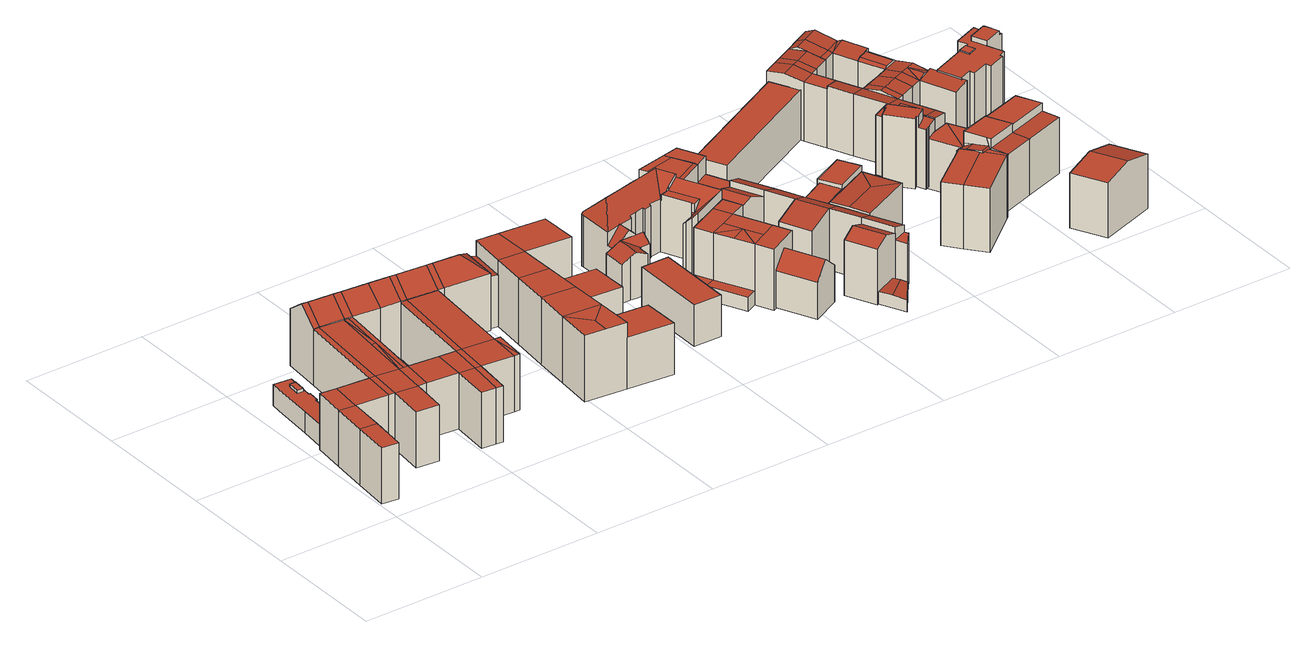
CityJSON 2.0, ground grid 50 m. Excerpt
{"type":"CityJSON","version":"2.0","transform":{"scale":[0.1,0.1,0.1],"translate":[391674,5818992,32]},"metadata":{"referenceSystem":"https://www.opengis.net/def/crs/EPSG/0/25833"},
"CityObjects":{
"building1":{"type":"Building","attributes":{"roofType":"1000","measuredHeight":9.81},"address":[{"country":"Germany","locality":"Berlin"}],"geometry":[{"type":"Solid","lod":"2","boundaries":[[[[0,1,2,3]],[[4,5,6,7]],[[8,9,10,11]],[[12,13,14,15,2,1]],[[16,17,18,19]],[[20,21,22,23]],[[5,24,25,6]],[[9,26,27,10]],[[24,28,29,25]],[[28,4,7,29]],[[21,8,11,22]],[[26,16,19,27]],[[17,16,26,9,8,21,20,13,12,1,0,30],[7,6,25,29]],[[11,10,27,19,18,31,3,2,15,14,23,22]],[[18,17,30,0,3,31]],[[4,28,24,5]],[[13,20,23,14]]]],"semantics":{"surfaces":[{"type":"WallSurface"},{"type":"RoofSurface"},{"type":"GroundSurface"}],"values":[[0,0,0,0,0,0,0,0,0,0,0,0,1,2,0,1,0]]}}]},
"building2":{"type":"Building","attributes":{"function":"2151","roofType":"1130","measuredHeight":29.68},"address":[{"locality":"Berlin","thoroughfareNumber":"13","thoroughfareName":"Wallstr."},{"locality":"Berlin","thoroughfareNumber":"12","thoroughfareName":"Wallstr."},{"locality":"Berlin","thoroughfareNumber":"11","thoroughfareName":"Wallstr."},{"locality":"Berlin","thoroughfareNumber":"10","thoroughfareName":"Wallstr."},{"locality":"Berlin","thoroughfareNumber":"9","thoroughfareName":"Wallstr."}],"geometry":[{"type":"MultiSurface","lod":"2","boundaries":[[[32,33,34,35]],[[36,37,33,32]],[[38,39,40]],[[38,40,41]],[[38,41,42]],[[43,44,41,39]],[[42,45,46,47,38]],[[47,39,38]],[[44,43,48,49]],[[50,51,52,53]],[[52,51,54]],[[55,50,53,56]],[[53,52,54,57]],[[41,58,59,45]],[[60,61,62,49]],[[49,62,63,44]],[[44,63,58,41]],[[45,59,64,65]],[[66,67,61,60]],[[68,55,56,69]],[[70,69,71,72]],[[73,74,75,76]],[[74,70,72,75]],[[77,78,79,80]],[[81,34,82]],[[65,64,83,37]],[[69,56,84,71]],[[85,86,78,77]],[[87,88,70,74]],[[67,89,90,61]],[[63,91,92,58]],[[33,93,94,34]],[[56,53,57,84]],[[89,95,96,90]],[[82,34,94]],[[37,83,93,33]],[[88,68,69,70]],[[97,87,74,73]],[[78,98,99,79]],[[86,100,98,78]],[[98,73,76,99]],[[100,97,73,98]],[[64,101,102,83]],[[83,102,103,93]],[[94,93,104,105]],[[90,96,106,107]],[[64,59,108,109]],[[65,37,110,111]],[[60,49,112,113]],[[100,86,43,39]],[[54,51,114,115]],[[84,57,116,117]],[[57,54,115,116]],[[79,99,118,119]],[[81,82,120,121]],[[34,81,121,122]],[[50,55,123,124]],[[51,50,124,114]],[[82,94,105,120]],[[42,41,45]],[[76,75,125,126]],[[55,68,32,35]],[[49,48,127,112]],[[72,71,128,129]],[[88,87,130,131]],[[68,88,36,32]],[[63,62,132,133]],[[71,84,117,128]],[[134,39,47]],[[87,97,135,130]],[[45,65,111,136]],[[86,85,48,43]],[[62,61,137,132]],[[75,72,129,125]],[[99,76,126,118]],[[97,100,134,46]],[[85,77,80,138,127]],[[80,79,119,138]],[[59,58,139,108]],[[89,67,140,141]],[[61,90,107,137]],[[95,89,141,142]],[[35,34,122,123]],[[96,95,142,106]],[[103,102,143,144]],[[46,45,136,135]],[[101,64,109,145]],[[93,103,144,104]],[[37,36,131,110]],[[91,63,133,146]],[[66,60,113,147]],[[58,92,148,139]],[[102,101,145,143]],[[40,39,41]],[[92,91,146,148]],[[67,66,147,140]],[[135,126,125,130]],[[130,125,129,131]],[[149,128,117,123]],[[149,123,122,150]],[[151,119,118,152]],[[131,129,128,149]],[[136,153,152,135]],[[151,152,153,154]],[[127,138,119,151]],[[152,118,126,135]],[[154,112,127,151]],[[154,153,139,133]],[[120,105,122,121]],[[140,137,107,141]],[[153,136,108,139]],[[124,116,115,114]],[[123,117,116,124]],[[141,107,106,142]],[[131,149,150,110]],[[155,104,144,143]],[[109,155,143,145]],[[136,111,109,108]],[[147,113,137,140]],[[133,139,148,146]],[[150,122,105,104]],[[113,112,132,137]],[[110,150,104,155]],[[112,154,133,132]],[[111,110,155,109]]],"semantics":{"surfaces":[{"type":"RoofSurface"},{"type":"WallSurface"},{"type":"GroundSurface"}],"values":[0,0,0,0,0,0,0,0,0,0,0,0,0,0,0,0,0,0,0,0,0,0,0,0,0,0,0,0,0,0,0,0,0,0,0,0,0,0,0,0,0,0,0,0,1,1,1,1,1,1,1,1,1,1,1,1,1,1,1,1,1,1,1,1,1,1,1,1,1,1,1,1,1,1,1,1,1,1,1,1,1,1,1,1,1,1,1,1,1,1,1,1,1,1,1,1,2,2,2,2,2,2,2,2,2,2,2,2,2,2,2,2,2,2,2,2,2,2,2,2,2,2,2,2,2]}}]},
"building3":{"type":"Building","attributes":{"function":"1411","roofType":"1130","measuredHeight":27.09},"address":[{"locality":"Berlin","thoroughfareNumber":"14","thoroughfareName":"Wallstr."},{"locality":"Berlin","thoroughfareNumber":"14A","thoroughfareName":"Wallstr."},{"locality":"Berlin","thoroughfareNumber":"14B","thoroughfareName":"Wallstr."},{"locality":"Berlin","thoroughfareNumber":"26","thoroughfareName":"Neue Grünstr."},{"locality":"Berlin","thoroughfareNumber":"25","thoroughfareName":"Neue Grünstr."}],"geometry":[{"type":"MultiSurface","lod":"2","boundaries":[[[156,157,158,159]],[[160,161,162,163]],[[164,165,156,166]],[[159,167,166,156]],[[168,160,163,169]],[[170,171,165,164]],[[169,163,171,170]],[[168,169,172,173]],[[171,174,175,165]],[[176,177,178]],[[179,180,181,182]],[[183,178,177,184]],[[180,185,186,181]],[[187,188,189,190]],[[191,177,176,192]],[[192,176,178,193]],[[185,183,184,186]],[[194,195,196,197]],[[182,181,198,199]],[[200,201,202,203]],[[189,188,173,172]],[[183,185,170,164]],[[203,202,175,174]],[[186,184,201,200]],[[179,182,160,168]],[[193,178,166,167]],[[181,186,171,163]],[[196,195,159,158]],[[194,197,157,156]],[[185,180,169,170]],[[190,189,172,169]],[[180,179,187,190]],[[200,203,174,171]],[[188,187,168,173]],[[198,181,163,162]],[[202,201,165,175]],[[199,198,162,161]],[[182,199,161,160]],[[178,183,164,166]],[[184,177,156,165]],[[197,196,158,157]],[[177,191,195,194]],[[191,192,193,167,159]]],"semantics":{"surfaces":[{"type":"GroundSurface"},{"type":"RoofSurface"},{"type":"WallSurface"}],"values":[0,0,0,0,0,0,0,0,0,1,1,1,1,1,1,1,1,1,1,1,2,2,2,2,2,2,2,2,2,2,2,2,2,2,2,2,2,2,2,2,2,2,2]}}]},
"building4":{"type":"Building","attributes":{"function":"1149","roofType":"1000","measuredHeight":16.94},"address":[{"locality":"Berlin","thoroughfareNumber":"20","thoroughfareName":"Neue Grünstr."}],"geometry":[{"type":"MultiSurface","lod":"2","boundaries":[[[204,205,206,207]],[[208,209,206,205]],[[210,211,204,207]],[[209,210,207,206]],[[211,208,205,204]],[[211,210,209,208]]],"semantics":{"surfaces":[{"type":"GroundSurface"},{"type":"WallSurface"},{"type":"RoofSurface"}],"values":[0,1,1,1,1,2]}}]},
"building5":{"type":"Building","attributes":{"roofType":"3100","measuredHeight":18.88},"address":[{"country":"Germany","locality":"Berlin"}],"geometry":[{"type":"Solid","lod":"2","boundaries":[[[[212,213,214,215,216,217,218,219]],[[218,217,216,220,221,222,223,224]],[[225,226,227,228]],[[223,222,221,229,230,231,232,233]],[[227,226,215,214]],[[231,230,234,235,236,232]],[[213,212,219,237,238,239,236,235,234,240,241,242,243,228,227,214]],[[215,226,225,244,220,216]],[[218,224,237,219]],[[237,224,223,233,239,238]],[[221,220,244,225,228,243,242,241,240,234,230,229]],[[233,232,236,239]]]],"semantics":{"surfaces":[{"type":"WallSurface"},{"type":"RoofSurface"},{"type":"GroundSurface"}],"values":[[0,1,0,1,0,0,2,1,0,0,0,0]]}}]},
"building6":{"type":"Building","attributes":{"roofType":"3100","measuredHeight":28.47},"address":[{"country":"Germany","locality":"Berlin"}],"geometry":[{"type":"Solid","lod":"2","boundaries":[[[[245,246,247,248,249,250]],[[251,252,253,254,255,256,257,258]],[[259,260,261,262]],[[263,264,265,266,267,268]],[[269,245,250]],[[247,256,255,254,253,252,270,271,272,273,274,275,276,277,278,248]],[[267,279,280,268]],[[281,261,260,282,283,284]],[[285,286,287,288]],[[289,290,291,252,251,292,293,294,295]],[[296,270,252,291,290,297]],[[298,284,283,299,300,301]],[[302,288,287,303,304]],[[305,306,307,308]],[[246,245,257]],[[247,246,257,256]],[[309,310,311,278,277,312,313,314,315,316,317,318]],[[307,306,302,304,319,320]],[[306,305,321,285,288,302]],[[292,322,323,324,325,326,327,328,293]],[[329,330,318,317,331,332]],[[333,285,321]],[[289,295,334,335]],[[336,251,258]],[[337,338,319,304,303,339,330,329,332,340,341]],[[321,305,308,342,301,300,333]],[[339,303,287]],[[295,294,343,334]],[[336,323,322,251]],[[322,292,251]],[[294,293,328,343]],[[287,286,285,333,300,299,283,282,260,259,344,279,267,266,265,249,248,278,311,310,309,318,330,339]],[[317,316,315,314,313,312,277,276,345,346,347,348,349,350,351,331]],[[323,336,258,257,245,269,324]],[[332,331,351,340]],[[290,289,335,297]],[[352,280,279,344,259,262]],[[353,325,324,269,250,249,265,264,354]],[[297,335,334,343,328,327,326,325,353,354,264,263,268,280,352,262,261,281,284,298,301,342,308,307,320,319,338,337,341,340,351,350,349,348,347,346,345,276,275,274,273,272,271,270,296]]]],"semantics":{"surfaces":[{"type":"RoofSurface"},{"type":"WallSurface"},{"type":"GroundSurface"}],"values":[[0,0,1,1,1,1,1,1,1,0,1,1,0,1,1,1,0,1,0,1,0,1,1,1,1,1,1,1,1,0,1,0,1,0,1,1,1,1,2]]}}]},
"building7":{"type":"Building","attributes":{"function":"2101","roofType":"1130","measuredHeight":24.9},"address":[{"locality":"Berlin","thoroughfareNumber":"22","thoroughfareName":"Neue Grünstr."}],"geometry":[{"type":"MultiSurface","lod":"2","boundaries":[[[355,356,357,358]],[[359,357,356,360]],[[361,355,358,362]],[[363,364,356,355]],[[365,366,367,360]],[[368,369,364,363]],[[365,360,356,364]],[[370,371,368,363]],[[371,372,369,368]],[[372,373,364,369]],[[374,375,362,358]],[[376,377,359,360]],[[378,379,380,381]],[[382,383,367,366]],[[379,370,363,355]],[[373,384,365,364]],[[385,386,378,381,376]],[[384,382,366,365]],[[377,387,357,359]],[[387,374,358,357]],[[383,385,360,367]],[[375,388,361,362]],[[388,380,355,361]],[[389,378,390]],[[374,387,380]],[[377,376,381,387]],[[390,386,385]],[[391,384,373,389,390]],[[390,378,386]],[[390,385,391]],[[371,370,373,372]],[[370,379,378,373]],[[388,375,374,380]],[[380,387,381]],[[384,385,383,382]]],"semantics":{"surfaces":[{"type":"GroundSurface"},{"type":"WallSurface"},{"type":"RoofSurface"}],"values":[0,0,0,0,0,0,0,1,1,1,1,1,1,1,1,1,1,1,1,1,1,1,1,2,2,2,2,2,2,2,2,2,2,2,2]}}]},
"building8":{"type":"Building","attributes":{"function":"1149","measuredHeight":21.01},"address":[{"locality":"Berlin","thoroughfareNumber":"19","thoroughfareName":"Neue Grünstr."}],"geometry":[{"type":"MultiSurface","lod":"2","boundaries":[[[392,393,394,395]],[[396,397,393,392]],[[398,399,400,401]],[[395,394,400,399]],[[394,393,397,401,400]],[[397,396,398,401]],[[396,392,395,399,398]]],"semantics":{"surfaces":[{"type":"RoofSurface"},{"type":"GroundSurface"},{"type":"WallSurface"}],"values":[0,0,1,2,2,2,2]}}]},
"building9":{"type":"Building","attributes":{"function":"1231","roofType":"1130","measuredHeight":28.22},"address":[{"locality":"Berlin","thoroughfareNumber":"16","thoroughfareName":"Wallstr."}],"geometry":[{"type":"MultiSurface","lod":"2","boundaries":[[[402,403,404,405,406]],[[404,407,408,405]],[[409,410,411,412]],[[413,414,415,416]],[[410,417,418,411]],[[419,420,413,416,421]],[[422,409,412,423]],[[414,424,425,426,415]],[[427,428,406,429]],[[430,431,432,433]],[[434,435,430,436]],[[431,437,438,439,440,432]],[[439,436,441,440]],[[442,443,425,419]],[[444,445,446,447]],[[448,449,450,451]],[[452,453,454,402]],[[449,427,429,450]],[[455,430,456,457]],[[434,458,430]],[[459,452,428,448]],[[436,460,461,441]],[[460,455,462,461]],[[445,459,451,446]],[[463,444,447,464]],[[453,422,423,465]],[[443,466,467,468]],[[468,456,433,426]],[[457,467,469,462]],[[466,470,471,469]],[[417,442,421,418]],[[470,463,464,471]],[[407,472,454,465,408]],[[435,437,431,430]],[[460,436,430,455]],[[457,456,468,467]],[[424,420,419,425]],[[436,439,438,458]],[[466,443,442,470]],[[449,448,428,427]],[[470,442,417,463]],[[445,453,452,459]],[[458,438,437,435]],[[444,422,453,445]],[[463,417,422,444]],[[472,403,402,454]],[[414,413,420,424]],[[409,422,417,410]],[[407,404,403,472]],[[412,411,418,423]],[[408,465,406,405]],[[461,462,433,441]],[[441,433,432,440]],[[446,451,406,465]],[[415,426,421,416]],[[450,429,406,451]],[[464,447,423,418]],[[447,446,465,423]],[[471,464,418,421]],[[469,471,421,426]],[[462,469,426,433]]],"semantics":{"surfaces":[{"type":"WallSurface"},{"type":"RoofSurface"},{"type":"GroundSurface"}],"values":[0,0,0,0,0,0,0,0,0,0,0,0,0,0,0,0,0,0,0,0,0,0,0,0,0,0,0,0,0,0,0,0,0,1,1,1,1,1,1,1,1,1,1,1,1,1,1,1,1,2,2,2,2,2,2,2,2,2,2,2,2]}}]},
"building10":{"type":"Building","attributes":{"function":"1004","measuredHeight":5.27},"address":[{"locality":"Berlin","thoroughfareNumber":"16","thoroughfareName":"Wallstr."}],"geometry":[{"type":"MultiSurface","lod":"2","boundaries":[[[473,474,475,476]],[[476,475,477,478]],[[479,480,481,482]],[[473,476,478,480,479]],[[478,477,481,480]],[[474,473,479,482]],[[477,475,474,482,481]]],"semantics":{"surfaces":[{"type":"RoofSurface"},{"type":"GroundSurface"},{"type":"WallSurface"}],"values":[0,0,1,2,2,2,2]}}]},
"building11":{"type":"Building","attributes":{"function":"1411","measuredHeight":23.9},"address":[{"locality":"Berlin","thoroughfareNumber":"16","thoroughfareName":"Wallstr."}],"geometry":[{"type":"MultiSurface","lod":"2","boundaries":[[[446,483,484,485]],[[486,487,446,485]],[[488,486,485,484]],[[487,489,490,483,446]],[[490,488,484,483]],[[487,486,491,489]],[[489,491,488,490]],[[491,486,488]]],"semantics":{"surfaces":[{"type":"GroundSurface"},{"type":"WallSurface"},{"type":"RoofSurface"}],"values":[0,1,1,1,1,2,2,2]}}]},
"building12":{"type":"Building","attributes":{"function":"2365","roofType":"1000","measuredHeight":2.88},"address":[{"locality":"Berlin","thoroughfareNumber":"18","thoroughfareName":"Wallstr."}],"geometry":[{"type":"MultiSurface","lod":"2","boundaries":[[[492,493,494,495]],[[496,497,498,499]],[[496,493,492,497]],[[497,492,495,498]],[[498,495,494,499]],[[499,494,493,496]]],"semantics":{"surfaces":[{"type":"GroundSurface"},{"type":"RoofSurface"},{"type":"WallSurface"}],"values":[0,1,2,2,2,2]}}]},
"building13":{"type":"Building","attributes":{"function":"1004","roofType":"1000","measuredHeight":20.26},"address":[{"locality":"Berlin","thoroughfareNumber":"18","thoroughfareName":"Wallstr."}],"geometry":[{"type":"MultiSurface","lod":"2","boundaries":[[[500,501,502,503]],[[504,500,503,505]],[[506,504,505,507]],[[501,506,507,502]],[[506,501,500,504]],[[507,505,503,502]]],"semantics":{"surfaces":[{"type":"WallSurface"},{"type":"RoofSurface"},{"type":"GroundSurface"}],"values":[0,0,0,0,1,2]}}]},
"building14":{"type":"Building","attributes":{"function":"2365","measuredHeight":4.44},"address":[{"locality":"Berlin","thoroughfareNumber":"18","thoroughfareName":"Wallstr."}],"geometry":[{"type":"MultiSurface","lod":"2","boundaries":[[[508,509,510,511]],[[512,513,514,515]],[[513,508,511,514]],[[509,512,515,510]],[[509,508,513,512]],[[510,515,514,511]]],"semantics":{"surfaces":[{"type":"WallSurface"},{"type":"RoofSurface"},{"type":"GroundSurface"}],"values":[0,0,0,0,1,2]}}]},
"building15":{"type":"Building","attributes":{"function":"1231","roofType":"1130","measuredHeight":23.77},"address":[{"locality":"Berlin","thoroughfareNumber":"78A","thoroughfareName":"Alte Jakobstr."}],"geometry":[{"type":"MultiSurface","lod":"2","boundaries":[[[516,517,518,519]],[[517,520,521,518]],[[522,523,524,525]],[[523,526,527,524]],[[520,522,525,521]],[[528,516,519,529]],[[526,530,531,527]],[[530,528,529,531]],[[526,520,517,516]],[[523,522,520,526]],[[516,528,530,526]],[[527,519,518,521]],[[519,527,531,529]],[[524,527,521,525]]],"semantics":{"surfaces":[{"type":"WallSurface"},{"type":"RoofSurface"},{"type":"GroundSurface"}],"values":[0,0,0,0,0,0,0,0,1,1,1,2,2,2]}}]},
"building16":{"type":"Building","attributes":{"roofType":"1000","measuredHeight":28.6},"address":[{"country":"Germany","locality":"Berlin"}],"geometry":[{"type":"Solid","lod":"2","boundaries":[[[[532,533,534,535,536,537,538]],[[534,539,540,535]],[[541,542,543,544,545,546,547,548,549,550,551,552]],[[553,554,555,556,557,539,534,533,558,559]],[[559,558,560,561]],[[562,563,564,565]],[[566,567,568,569]],[[568,567,570,554,553,571,572]],[[562,573,574,563]],[[575,569,568,572,571,561,560,532,538,537,550,549,548,547,546,545,576]],[[536,551,550,537]],[[544,577,576,545]],[[540,578,579,565,564,580,570,567,566,581,577,544,543,542,541,552,551,536,535]],[[577,581,575,576]],[[574,573,579,578]],[[555,554,570,580]],[[573,562,565,579]],[[553,559,561,571]],[[556,555,580,564,563,574,578,540,539,557]],[[581,566,569,575]],[[558,533,532,560]]]],"semantics":{"surfaces":[{"type":"WallSurface"},{"type":"RoofSurface"},{"type":"GroundSurface"}],"values":[[0,0,0,1,0,0,0,0,1,2,0,0,1,0,0,0,0,0,0,0,0]]}}]},
"building17":{"type":"Building","attributes":{"function":"2101","roofType":"1130","measuredHeight":25.9},"address":[{"locality":"Berlin","thoroughfareNumber":"23","thoroughfareName":"Wallstr."},{"locality":"Berlin","thoroughfareNumber":"24","thoroughfareName":"Wallstr."}],"geometry":[{"type":"MultiSurface","lod":"2","boundaries":[[[582,583,584,585]],[[586,587,588,589]],[[590,591,592,593]],[[592,591,594,595]],[[591,596,597,594]],[[598,588,587,599]],[[600,601,602,603]],[[604,585,605,606]],[[607,582,585,604]],[[584,608,609,610]],[[611,593,592,608]],[[585,584,610,605]],[[608,592,595,609]],[[612,603,602,613]],[[601,600,582,607]],[[600,614,583,582]],[[615,616,586,589]],[[615,603,612,616]],[[593,611,617,618]],[[589,588,618,617]],[[619,620,621]],[[619,622,620]],[[623,624,625,626]],[[627,628,629,622]],[[630,631,632,633]],[[634,622,619]],[[635,636,637,638]],[[635,639,640,641]],[[642,643,644,645]],[[633,638,646,647]],[[647,646,643,642]],[[645,648,631,630]],[[649,650,639,634,619]],[[619,621,649]],[[651,652,644,643]],[[641,640,653,654]],[[655,646,638]],[[637,655,638]],[[631,656,657,632]],[[648,658,656,631]],[[659,660,625]],[[661,662,663,664]],[[665,666,667,668]],[[659,625,669]],[[666,670,662,661]],[[671,672,659]],[[673,674,675,676]],[[668,667,661,677]],[[656,678,679,657]],[[658,680,678,656]],[[669,624,681,671,659]],[[654,653,650,682]],[[683,684,670,666]],[[657,679,685,683]],[[659,672,660]],[[639,686,687,634]],[[664,663,688,689]],[[668,687,686,665]],[[655,651,643,646]],[[634,687,690,622]],[[677,690,687,668]],[[684,683,685]],[[629,628,599,587]],[[665,686,617,611]],[[644,652,613,602]],[[622,690,618,588]],[[641,691,635]],[[653,640,639,650]],[[677,661,675,674]],[[626,625,583,614]],[[636,692,682]],[[667,666,661]],[[686,639,589,617]],[[662,670,609,595]],[[629,621,693]],[[630,694,695]],[[679,678,680,606,605]],[[635,638,603,615]],[[637,636,616,612]],[[692,691,654]],[[652,651,655,637,612,613]],[[658,648,607,604]],[[683,666,608,584]],[[682,650,586,616]],[[666,665,611,608]],[[689,688,597,596]],[[690,677,593,618]],[[648,645,601,607]],[[647,694,633]],[[664,689,596,591]],[[688,663,594,597]],[[663,662,595,594]],[[661,664,676,675]],[[627,622,588,598]],[[642,645,695]],[[673,676,591,590]],[[620,622,693]],[[645,644,602,601]],[[680,658,604,606]],[[628,627,598,599]],[[639,635,615,589]],[[632,657,681,624]],[[625,660,672,584,583]],[[674,673,590,593]],[[669,625,624]],[[670,684,610,609]],[[650,649,621,587,586]],[[657,683,696,681]],[[696,672,671]],[[633,632,624,623]],[[685,679,605,610]],[[638,633,600,603]],[[623,626,614,600]]],"semantics":{"surfaces":[{"type":"GroundSurface"},{"type":"RoofSurface"},{"type":"WallSurface"}],"values":[0,0,0,0,0,0,0,0,0,0,0,0,0,0,0,0,0,0,0,0,1,1,1,1,1,1,1,1,1,1,1,1,1,1,1,1,1,1,1,1,1,1,1,1,1,1,1,1,1,1,1,1,1,1,1,1,1,1,1,1,1,2,2,2,2,2,2,2,2,2,2,2,2,2,2,2,2,2,2,2,2,2,2,2,2,2,2,2,2,2,2,2,2,2,2,2,2,2,2,2,2,2,2,2,2,2,2,2,2,2,2,2,2]}}]},
"building18":{"type":"Building","attributes":{"function":"1231","roofType":"1130","measuredHeight":27.43},"address":[{"locality":"Berlin","thoroughfareNumber":"77D","thoroughfareName":"Alte Jakobstr."},{"locality":"Berlin","thoroughfareNumber":"77B","thoroughfareName":"Alte Jakobstr."},{"locality":"Berlin","thoroughfareNumber":"77C","thoroughfareName":"Alte Jakobstr."}],"geometry":[{"type":"MultiSurface","lod":"2","boundaries":[[[697,698,699,700]],[[701,702,703,704]],[[705,706,707,708]],[[709,710,711,712]],[[713,714,708,715]],[[702,716,717,718]],[[718,697,700,703]],[[719,714,720]],[[706,721,722,707]],[[723,701,704,724]],[[725,726,712,727]],[[721,728,724,722]],[[710,729,730,713,715,711]],[[731,732,719,733]],[[698,725,727,699]],[[734,731,709]],[[735,734,726,717]],[[736,735,716,723]],[[732,736,728,705]],[[708,707,722,724]],[[708,712,711,715]],[[699,727,712,737]],[[700,699,737,703]],[[724,737,712,708]],[[704,703,737,724]],[[736,732,734,735]],[[697,718,717,698]],[[714,713,730,720]],[[705,721,706]],[[701,723,716,702]],[[728,721,705]],[[698,717,726,725]],[[720,730,729,733]],[[733,729,710,709]]],"semantics":{"surfaces":[{"type":"WallSurface"},{"type":"GroundSurface"},{"type":"RoofSurface"}],"values":[0,0,0,0,0,0,0,0,0,0,0,0,0,0,0,0,0,0,0,1,1,1,1,1,1,2,2,2,2,2,2,2,2,2]}}]},
"building19":{"type":"Building","attributes":{"function":"1499","measuredHeight":25.48},"address":[{"locality":"Berlin","thoroughfareNumber":"77","thoroughfareName":"Alte Jakobstr."}],"geometry":[{"type":"MultiSurface","lod":"2","boundaries":[[[738,739,740,741,742]],[[743,744,745,746,747]],[[745,738,742,746]],[[740,743,747,741]],[[742,741,747,746]],[[739,744,743,740]],[[738,745,744,739]]],"semantics":{"surfaces":[{"type":"WallSurface"},{"type":"GroundSurface"},{"type":"RoofSurface"}],"values":[0,0,0,0,1,2,2]}}]},
"building20":{"type":"Building","attributes":{"function":"2523","roofType":"1000","measuredHeight":5.66},"address":[{"locality":"Berlin","thoroughfareNumber":"25","thoroughfareName":"Wallstr."}],"geometry":[{"type":"MultiSurface","lod":"2","boundaries":[[[748,749,750,751]],[[752,748,751,753]],[[754,749,748,752]],[[753,751,750,755]],[[755,750,749,754]],[[754,752,753,755]]],"semantics":{"surfaces":[{"type":"GroundSurface"},{"type":"WallSurface"},{"type":"RoofSurface"}],"values":[0,1,1,1,1,2]}}]},
"building21":{"type":"Building","attributes":{"roofType":"1000","measuredHeight":27.26},"geometry":[{"type":"Solid","lod":"2","boundaries":[[[[756,757,758,759]],[[760,761,762,763,764,765]],[[766,767,768,769]],[[770,771,764,763,762,772,773,774,775,757,756,776,777,778,779,780,781,782,783,784,785,786,787,788,789,790,791,792,793,794]],[[774,795,796,758,757,775]],[[767,766,790,789]],[[797,798,799,800,801,802]],[[803,787,786,785,804,805]],[[806,807,808,809]],[[770,794,810,811]],[[777,776,756,759,812,813,814,815,779,778]],[[792,768,767,789,788,787,803,816,817,818,819,793]],[[772,762,761,820]],[[766,769,791,790]],[[779,815,821,822,823,806,809,797,802,780]],[[824,825,826,783,782,800,799]],[[798,808,807,827,828,824,799]],[[765,764,771,770,811,829]],[[784,783,826,830,804,785]],[[807,806,823,827]],[[798,797,809,808]],[[831,795,774,773,772,820]],[[794,793,819,810]],[[769,768,792,791]],[[821,815,814,813,812,759,758,796,795,831,820,761,760,765,829,811,810,819,818,817,816,803,805,804,830,826,825,824,828,827,823,822]],[[802,801,781,780]],[[801,800,782,781]]]],"semantics":{"surfaces":[{"type":"WallSurface"},{"type":"RoofSurface"},{"type":"GroundSurface"}],"values":[[0,0,1,1,0,0,1,0,1,0,0,0,0,0,0,0,0,0,0,0,0,0,0,0,2,0,0]]}}]}
},
"vertices":[
[44,512,112],[54,610,112],[54,610,26],[44,512,26],[135,776,124],[130,724,124],[130,724,112],[135,776,112],[136,701,112],[142,700,112],[142,700,26],[136,701,26],[69,783,112],[73,825,112],[73,825,26],[69,783,26],[131,654,112],[117,505,112],[117,505,26],[131,654,26],[147,818,112],[146,812,112],[146,812,26],[147,818,26],[105,726,124],[105,726,112],[138,653,112],[138,653,26],[111,779,124],[111,779,112],[109,505,112],[109,505,26],
[662,836,239],[621,459,239],[753,447,239],[787,824,239],[635,838,239],[595,461,239],[403,669,239],[406,860,239],[386,671,239],[366,482,239],[383,481,239],[305,869,239],[270,491,239],[401,479,239],[441,856,239],[424,858,239],[282,871,239],[246,493,239],[811,822,242],[1000,804,242],[927,890,303],[818,900,303],[1011,961,242],[787,824,242],[794,902,303],[825,979,242],[352,351,239],[387,348,239],[113,505,239],[100,374,239],[234,362,239],[257,360,239],[517,336,239],[526,467,239],[44,512,239],[31,380,239],[662,836,242],[670,914,303],[643,916,303],[678,992,242],[651,995,242],[449,935,303],[558,924,303],[564,1003,242],[458,1013,242],[289,950,303],[313,947,303],[320,1026,242],[296,1028,242],[777,444,239],[765,313,239],[581,330,239],[801,981,242],[282,871,242],[305,869,242],[553,846,242],[635,838,242],[17,238,239],[87,231,239],[244,213,239],[336,203,239],[607,327,239],[741,315,239],[3,89,239],[72,82,239],[441,856,242],[414,938,303],[423,1016,242],[406,860,242],[506,184,239],[564,178,239],[591,175,239],[607,327,10],[741,315,10],[72,82,10],[87,231,10],[387,348,10],[517,336,10],[595,461,10],[526,467,10],[246,493,10],[113,505,10],[1000,804,10],[1011,961,10],[825,979,10],[801,981,10],[423,1016,10],[320,1026,10],[765,313,10],[777,444,10],[753,447,10],[787,824,10],[811,822,10],[564,1003,10],[458,1013,10],[282,871,10],[678,992,10],[651,995,10],[553,846,10],[635,838,10],[234,362,10],[257,360,10],[406,860,240],[441,856,10],[401,479,10],[100,374,10],[296,1028,10],[352,351,10],[31,380,10],[17,238,10],[3,89,10],[564,178,10],[591,175,10],[506,184,10],[244,213,10],[44,512,10],[336,203,10],[662,836,10],[621,459,10],[305,869,10],[406,860,10],[366,482,10],[270,491,10],[581,330,10],
[1149,356,10],[1338,338,10],[1340,187,10],[1150,205,10],[1141,952,10],[1331,934,10],[1333,782,10],[1143,800,10],[1007,516,10],[1147,503,10],[993,371,10],[979,222,10],[1051,960,10],[1036,810,10],[1022,669,10],[1145,658,10],[1001,813,10],[1016,964,10],[1335,640,10],[1337,485,10],[1067,281,282],[1149,356,282],[993,371,282],[1051,960,282],[1036,810,282],[1143,800,282],[1141,952,282],[1007,516,282],[1147,503,282],[1022,669,282],[1145,658,282],[1051,960,219],[1016,964,225],[1001,813,225],[1036,810,219],[1150,205,282],[1065,214,282],[979,222,282],[1149,356,220],[1150,205,220],[1340,187,220],[1338,338,220],[1333,782,282],[1331,934,282],[1145,658,221],[1147,503,221],[1337,485,221],[1335,640,221],
[1608,587,28],[1605,271,28],[1490,272,28],[1493,587,28],[1605,271,197],[1490,272,197],[1493,587,197],[1608,587,197],
[1570,699,35],[1571,699,35],[1572,700,35],[1572,700,193],[1571,699,193],[1570,699,193],[1562,690,198],[1562,690,35],[1513,739,223],[1512,739,223],[1512,699,223],[1511,644,223],[1561,644,197],[1611,738,223],[1611,700,194],[1611,700,35],[1611,738,35],[1488,739,211],[1452,739,192],[1452,699,192],[1451,645,192],[1488,645,212],[1452,739,35],[1452,699,35],[1451,645,35],[1561,644,35],[1511,644,35],[1488,645,35],[1488,739,35],[1512,739,35],[1513,739,35],[1573,738,35],[1573,738,223],
[1788,846,271],[1801,849,284],[1839,857,320],[1805,929,320],[1763,841,248],[1764,840,248],[1820,720,235],[1917,692,307],[1903,721,307],[1889,752,307],[1849,835,307],[1839,857,307],[1801,849,271],[1854,736,271],[1679,823,249],[1675,828,254],[1675,828,36],[1679,823,36],[1761,844,36],[1762,844,36],[1762,844,251],[1761,844,251],[1711,836,253],[1711,836,36],[1764,840,271],[1917,692,36],[1903,721,36],[1889,752,36],[1849,835,36],[1839,857,36],[1805,929,36],[1774,995,36],[1774,995,253],[1805,929,321],[1711,830,248],[1711,830,36],[1666,826,36],[1666,826,254],[1638,819,253],[1638,819,36],[1554,794,247],[1550,793,247],[1545,792,247],[1550,793,251],[1750,643,276],[1758,615,307],[1849,659,307],[1802,711,235],[1795,701,241],[1740,679,238],[1744,667,251],[1849,659,36],[1758,615,36],[1613,814,36],[1613,814,253],[1609,813,253],[1609,813,36],[1550,738,251],[1487,779,192],[1488,739,192],[1609,783,195],[1611,738,194],[1611,738,36],[1609,783,36],[1612,886,321],[1679,901,321],[1729,912,321],[1698,978,253],[1661,969,253],[1629,962,253],[1612,959,253],[1599,956,253],[1491,932,253],[1548,872,321],[1488,739,36],[1550,738,36],[1609,806,195],[1815,730,235],[1815,730,271],[1815,731,271],[1815,731,36],[1815,730,36],[1802,711,36],[1795,701,36],[1487,785,248],[1487,780,248],[1486,930,248],[1486,919,248],[1609,806,247],[1744,667,36],[1750,643,36],[1820,720,271],[1487,780,36],[1487,779,36],[1487,779,247],[1486,919,36],[1487,785,36],[1609,806,36],[1740,679,36],[1699,828,248],[1698,978,36],[1661,969,36],[1629,962,36],[1612,959,36],[1599,956,36],[1491,932,36],[1486,930,36],[1699,828,36],[1764,840,36],[1763,841,36],
[1726,596,22],[1759,526,22],[1716,506,22],[1683,575,22],[1788,359,22],[1830,380,22],[1701,647,22],[1658,627,22],[1856,659,22],[1890,587,22],[1957,446,22],[1990,375,22],[1864,310,22],[1918,689,22],[1953,616,22],[1856,659,271],[1918,689,271],[1953,616,271],[1890,587,271],[1683,575,79],[1658,627,79],[1830,380,79],[1788,359,79],[1759,526,271],[1726,596,271],[1726,596,79],[1759,526,79],[1990,375,271],[1864,310,271],[1957,446,271],[1830,380,271],[1795,453,271],[1716,506,79],[1701,647,79],[1825,556,271],[1859,485,271],[1893,413,271],
[1930,344,239],[2001,192,239],[2060,222,181],[1989,374,181],[1872,314,181],[1943,162,181],[1872,314,30],[1989,374,30],[2060,222,30],[1943,162,30],
[2295,185,243],[2238,158,270],[2182,132,243],[2182,132,17],[2295,185,17],[2125,253,243],[2125,253,17],[2071,367,243],[2014,488,243],[2014,488,17],[2071,367,17],[1947,630,243],[1904,721,243],[1904,721,17],[1947,630,17],[2125,542,270],[2125,542,17],[2072,656,243],[2009,643,270],[2072,656,17],[2183,421,270],[2183,421,17],[1959,749,270],[2014,777,243],[2014,777,17],[2316,139,214],[2295,185,215],[2316,139,17],[1960,893,296],[1849,836,296],[1849,836,17],[1959,893,17],[1918,982,296],[1954,905,299],[1902,1015,296],[1843,849,299],[1791,960,296],[1777,989,296],[1777,989,17],[1902,1015,17],[2072,656,270],[2014,777,270],[2242,450,243],[2297,333,243],[2297,333,17],[2242,450,17],[2354,212,215],[2362,197,214],[2362,197,17],[2354,212,17],[2295,185,270],[2238,305,270],[2238,305,243],[2018,923,296],[1959,893,222],[2018,923,222],[1916,985,296],[2354,212,243],[1968,1028,296],[1968,1028,17],[2018,923,17],[2184,571,243],[2184,571,17],[2238,305,17],[2072,807,243],[2072,807,222],[2014,777,222],[2072,807,17],[2138,669,243],[2138,669,17],[2181,279,270],
[2278,177,71],[2183,133,71],[2208,80,74],[2291,150,74],[2233,28,71],[2304,123,71],[2278,177,21],[2304,123,21],[2233,28,21],[2183,133,21],
[2228,480,17],[2439,579,17],[2508,432,17],[2508,432,250],[2297,333,250],[2439,579,250],[2262,406,254],[2228,480,250],[2400,471,254],
[2463,858,27],[2502,780,27],[2268,665,27],[2231,740,27],[2502,780,58],[2463,858,58],[2231,740,58],[2268,665,58],
[2612,1173,229],[2106,917,229],[2106,917,26],[2612,1173,26],[2555,1285,229],[2555,1285,26],[2049,1029,229],[2049,1029,26],
[2502,779,74],[2459,866,71],[2459,866,31],[2502,779,31],[2592,931,71],[2634,844,74],[2634,844,31],[2592,931,31],
[2900,350,263],[2720,204,263],[2720,204,2],[2900,350,2],[2660,278,263],[2660,278,2],[2608,343,263],[2792,485,263],[2792,485,2],[2608,343,2],[2841,425,263],[2841,425,2],[2908,356,263],[2908,356,2],[2862,443,263],[2862,443,2],
[2694,782,34],[2694,782,320],[2691,788,320],[2691,788,278],[2677,819,278],[2677,819,34],[2691,788,34],[2712,798,320],[2712,798,278],[2774,795,278],[2803,729,278],[2810,713,278],[2827,675,278],[2827,675,34],[2810,713,34],[2803,729,34],[2774,795,34],[2762,822,34],[2748,853,34],[2748,853,278],[2762,822,278],[2743,670,320],[2746,664,320],[2791,699,320],[2777,716,320],[2731,775,320],[2656,752,320],[2730,660,320],[2656,752,34],[2730,660,34],[2795,725,307],[2777,716,307],[2777,716,278],[2795,725,278],[2764,636,278],[2759,633,278],[2759,633,34],[2764,636,34],[2746,664,278],[2743,670,34],[2746,664,34],[2765,791,307],[2731,775,307],[2777,643,34],[2780,645,34],[2780,645,278],[2731,775,278],[2765,791,278],[2791,699,278],[2777,643,278],
[2703,1204,27],[2742,1114,27],[2712,1100,27],[2673,1189,27],[2960,1086,27],[3012,956,27],[2946,928,27],[2894,1058,27],[2901,746,27],[2875,735,27],[2814,873,27],[2841,884,27],[2815,710,27],[2754,848,27],[2889,702,27],[2829,677,27],[3003,788,27],[3069,815,27],[2764,1234,27],[2704,1370,27],[2757,1397,27],[2813,1258,27],[2612,1325,27],[2615,1160,27],[2554,1296,27],[2644,1340,27],[2756,1001,27],[2696,976,27],[2653,1074,27],[2785,1013,27],[2877,1290,27],[2821,1429,27],[2803,1141,27],[2852,1163,27],[2917,1192,27],[2848,1039,27],[2904,910,27],[2953,1007,280],[2979,942,280],[3012,956,267],[2946,928,267],[2764,1234,74],[2703,1204,74],[2742,1114,74],[2803,1141,74],[3003,788,267],[3069,815,280],[3012,956,280],[2734,1302,280],[2673,1272,280],[2703,1204,267],[2764,1234,267],[2920,993,280],[2852,1163,267],[2917,1192,280],[2877,1290,280],[2813,1258,267],[2894,1058,267],[2907,1064,274],[2865,1169,274],[2719,1336,286],[2771,1362,286],[2757,1397,267],[2704,1370,267],[2806,1276,271],[2756,1251,271],[2644,1340,267],[2986,1021,280],[2960,1086,267],[2835,1394,286],[2821,1429,267],[2945,1080,275],[2902,1186,275],[2870,1308,271],[2643,1257,280],[2673,1189,267],[2612,1325,267],[2708,1152,76],[2727,1107,76],[2814,873,267],[2754,848,280],[2815,710,280],[2875,735,267],[2785,1013,267],[2756,1001,267],[2785,937,280],[2813,949,280],[2722,1159,76],[2696,976,280],[2693,1145,76],[2712,1100,74],[2901,746,38],[2841,884,38],[2814,873,38],[2875,735,38],[2841,884,267],[2584,1228,280],[2615,1160,267],[2554,1296,267],[2673,1189,74],[2917,1192,267],[2712,1100,267],[2653,1074,280],[2653,1074,267],[2848,1039,267],[2876,975,280],[2829,677,280],[2889,702,267],[2904,910,267],[2889,1180,275],[2899,1184,277],[2990,946,276],[2739,1290,278],[2734,1303,280],[2712,1100,78],
[3204,454,257],[3034,398,257],[3034,398,28],[3204,454,28],[3127,608,298],[3174,514,298],[3174,514,28],[3127,608,28],[2836,516,233],[2770,652,233],[2770,652,28],[2836,516,28],[2883,418,243],[2844,405,243],[2844,405,28],[2883,418,28],[2797,504,243],[2836,516,243],[2797,504,28],[3004,458,298],[3004,458,265],[3174,514,265],[2836,516,255],[2852,482,261],[2888,689,233],[2888,689,28],[2956,554,298],[2956,554,28],[2912,358,257],[2883,418,265],[2912,358,28],[2956,554,233],[2840,414,271],[2813,469,261],[2874,437,303],[2836,516,303],[2879,427,271],[2883,418,303],[3004,458,303],[2956,554,303],[3004,458,28],
[3020,143,248],[3133,180,279],[3247,218,248],[3247,218,25],[3020,143,25],[3316,85,248],[3203,47,279],[3089,9,248],[3089,9,25],[3316,85,25],
[3058,1248,32],[3152,1009,32],[3014,951,32],[2918,1190,32],[3058,1248,87],[2918,1190,87],[3152,1009,87],[3014,951,87],
[3282,885,286],[3255,874,286],[3255,874,32],[3282,885,32],[3177,856,32],[3180,857,32],[3180,857,286],[3177,856,286],[3114,831,286],[3114,831,32],[3208,957,290],[3194,994,290],[3158,980,290],[3173,942,290],[3106,851,286],[3107,849,286],[3189,835,286],[3211,844,286],[3259,863,286],[3256,871,286],[3279,895,286],[3271,914,286],[3257,948,286],[3255,952,286],[3256,952,286],[3232,1012,286],[3305,1041,286],[3290,1078,286],[3218,1048,286],[3193,1039,286],[3208,1002,286],[3208,1000,286],[3207,999,286],[3194,994,286],[3208,957,286],[3173,942,286],[3158,980,286],[3021,925,286],[3058,831,286],[3259,863,32],[3256,871,32],[3332,983,305],[3309,1038,305],[3307,1037,305],[3305,1041,305],[3232,1012,305],[3256,952,305],[3208,1000,32],[3193,1039,32],[3208,1002,32],[3346,989,286],[3324,1044,286],[3309,1038,286],[3332,983,286],[3058,831,32],[3106,851,32],[3279,895,32],[3271,914,32],[3257,948,32],[3255,952,32],[3207,999,32],[3194,994,32],[3158,980,32],[3021,925,32],[3189,835,32],[3256,952,32],[3332,983,32],[3346,989,32],[3307,1037,32],[3305,1041,32],[3290,1078,32],[3324,1044,32],[3309,1038,32],[3107,849,32],[3218,1048,32],[3211,844,32]
]}
